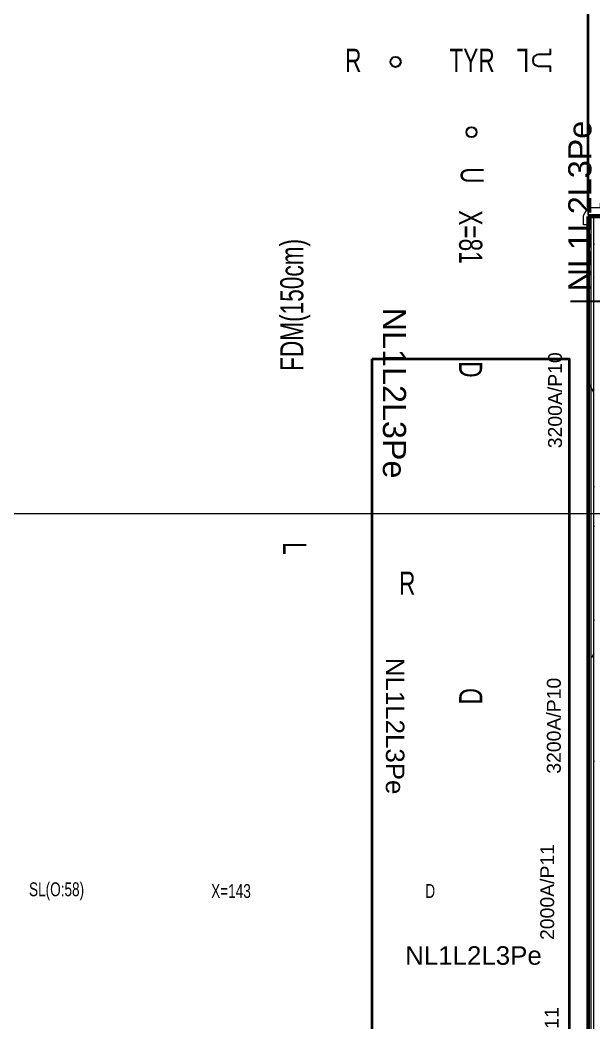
# Model space of a CAD drawing. Header units: millimetres. Extents: x -18178 to 96133, y -22425 to 61598.
# Drawn here: x 42836 to 45315, y 2730 to 7065 of the extents above; entities that cross this region are included whole.
import ezdxf
from ezdxf.enums import TextEntityAlignment as Align

# ---------------------------------------------------------------- set-up
doc = ezdxf.new("R2010")
doc.units = ezdxf.units.MM
doc.linetypes.add('Centre', pattern=[10, 6, -1.25, 1.5, -1.25])
doc.linetypes.add('Demolished_2_', pattern=[7.14375, 4.7625, -2.38125])
for name, color, linetype, lineweight, true_color in [('A-DOOR', 7, 'Continuous', 9, 0x7f7f7f), ('A-DOOR-FRAM', 7, 'Continuous', 9, 0x7f7f7f), ('A-FLOR', 7, 'Continuous', 9, 0x7f7f7f), ('A-WALL', 7, 'Continuous', 9, 0x7f7f7f), ('A-WALL-PATT', 7, 'Continuous', 18, 0x7f7f7f), ('I-WALL', 7, 'Continuous', 9, 0x7f7f7f)]:
    doc.layers.add(name, color=color, linetype=linetype, lineweight=lineweight, true_color=true_color)
doc.layers.add('E-ELEC-EQPM', color=7, linetype='Continuous', lineweight=35)
doc.layers.add('S-GRID', color=7, linetype='Continuous', lineweight=9)
for name, color, linetype in [('EAE-BB-A-IN-001-KXA 3200A', 30, 'Continuous'), ('EAE-BB-A-IN-003-KXA 2000A', 131, 'Continuous'), ('EAE-BB-A-OUT-001-KXA 3200A', 50, 'Continuous'), ('eae-bb-mım.', 7, 'Continuous'), ('EAE-LVP-PANEL', 40, 'Continuous')]:
    doc.layers.add(name, color=color, linetype=linetype)
doc.styles.get("Standard").update_dxf_attribs({"font": 'arial.ttf'})
doc.dimstyles.new('PROJETEXT50', dxfattribs={"dimscale": 0.5, "dimtxt": 100, "dimasz": 100, "dimexe": 25, "dimexo": 12.5, "dimgap": 25, "dimtad": 1, "dimdec": 4, "dimzin": 12, "dimdsep": 46, "dimtxsty": 'Standard', "dimcen": 0.09, "dimclrd": 3, "dimclre": 3, "dimclrt": 1, "dimazin": 3, "dimtfac": 1, "dimtdec": 4, "dimtofl": 0, "dimtmove": 1, "dimatfit": 2, "dimfxl": 1, "dimtolj": 1, "dimtzin": 0, "dimarcsym": 0})
pattern_1 = [(0, (0, 0), (812.8, 203.2), [67.056, -542.544, 67.056, -542.544, -3251.2]), (0, (0, 0), (812.8, 203.2), [-1219.2, 67.056, -1152.144, 67.056, -542.544, -1422.4]), (0, (0, 0), (812.8, 203.2), [-3048, 67.056, -339.344, 67.056, -948.944]), (120, (304.8, 101.6), (-582.37636, 602.30545), [67.056, -542.544, 67.056, -542.544, -3251.2]), (120, (304.8, 101.6), (-582.37636, 602.30545), [-1219.2, 67.056, -1152.144, 67.056, -542.544, -1422.4]), (120, (304.8, 101.6), (-582.37636, 602.30545), [-3048, 67.056, -339.344, 67.056, -948.944]), (240, (406.4, 508), (-230.42364, -805.50545), [67.056, -542.544, 67.056, -542.544, -3251.2]), (240, (406.4, 508), (-230.42364, -805.50545), [-1219.2, 67.056, -1152.144, 67.056, -542.544, -1422.4]), (240, (406.4, 508), (-230.42364, -805.50545), [-3048, 67.056, -339.344, 67.056, -948.944])]

# ---------------------------------------------------------------- blocks, each defined once
blk = doc.blocks.new('Double leaf fire resistant solid steel door - 2000W x 2700H mm EI30-V6-Busbar Distribution First Floor  Layout - Phase 1')
at = {"layer": 'A-DOOR', "color": 253, "true_color": 0xaaaaaa}
for p, q in [((-1035, 80), (-995, 80)), ((-1035, 60), (-1035, 80)), ((-965, 60), (-1000, 60)), ((-995, 80), (-969, 66)), ((1000, 60), (965, 60)), ((969, 66), (995, 80)), ((995, 80), (1035, 80)), ((1035, 80), (1035, 60)), ((-1035, -80), (-1035, -60)), ((-995, -80), (-1035, -80)), ((-1000, -60), (-965, -60)), ((-969, -66), (-995, -80)), ((-957, -1015.5), (-957, -60)), ((-957, -60), (-925, -60)), ((-925, -60), (-925, -1015.5)), ((925, -60), (957, -60)), ((925, -1015.5), (925, -60)), ((957, -60), (957, -1015.5)), ((965, -60), (1000, -60)), ((995, -80), (969, -66)), ((1035, -80), (995, -80)), ((1035, -60), (1035, -80)), ((-925, -1015.5), (-957, -1015.5)), ((957, -1015.5), (925, -1015.5))]:
    blk.add_line(p, q, dxfattribs=at)
at = {"layer": 'A-DOOR', "color": 253, "lineweight": 18, "true_color": 0xaaaaaa}
for p, q in [((-957, -1015.5), (-957, -60)), ((-957, -60), (-925, -60)), ((-925, -60), (-925, -1015.5)), ((925, -60), (925, -1015.5)), ((957, -60), (925, -60)), ((957, -1015.5), (957, -60)), ((-925, -1015.5), (-957.1, -1015.5)), ((925, -1015.5), (957, -1015.5))]:
    blk.add_line(p, q, dxfattribs=at)
at = {"layer": 'A-DOOR', "color": 253, "true_color": 0xaaaaaa}
for centre, radius, start, end in [((-973, 59), 8.06, 7.125, 60.2551), ((973, 59), 8.06, 119.7449, 172.875), ((-973, -59), 8.06, 299.7449, 352.875), ((-957.1, -60), 955.5, 270, 0), ((957, -60), 955.5, 180, 270), ((973, -59), 8.06, 187.125, 240.2551)]:
    blk.add_arc(centre, radius, start, end, dxfattribs=at)
at = {"layer": 'A-DOOR-FRAM', "color": 253, "lineweight": 18, "true_color": 0xaaaaaa}
for p, q in [((-992, -60), (-992, 60)), ((-992, 60), (-960, 60)), ((-960, 60), (-960, -60)), ((960, -60), (960, 60)), ((960, 60), (992, 60)), ((992, 60), (992, -60)), ((-960, 7), (-941, 7)), ((-960, -25), (-960, 7)), ((-941, 7), (-941, -25)), ((941, 7), (960, 7)), ((941, -25), (941, 7)), ((960, 7), (960, -25)), ((-941, -25), (-960, -25)), ((960, -25), (941, -25)), ((-960, -60), (-992, -60)), ((992, -60), (960, -60))]:
    blk.add_line(p, q, dxfattribs=at)
blk = doc.blocks.new('IL021-ARP-ZZ-XX-M3-J-A-0001_rvt-1-Busbar Distribution First Floor  Layout - Phase 1')
at = {"layer": 'A-WALL-PATT', "lineweight": 9, "true_color": 0xaaaaaa}
h = blk.add_hatch(dxfattribs=at)
h.set_pattern_fill('FP_2', color=253, style=0, pattern_type=2)
h.set_pattern_definition(pattern_1)
h.paths.add_polyline_path([(55272.5, 206), (55272.5, 6291), (55260, 6291), (55260, 206)], flags=0)
h.paths.add_polyline_path([(55272.5, 8291), (55272.5, 8358.5), (55260, 8358.5), (55260, 8291)], flags=0)
h.paths.add_polyline_path([(55260, 8453.5), (55272.5, 8453.5), (55272.5, 10980.7), (55260, 10980.7), (55260, 8463.4)], flags=0)
h = blk.add_hatch(dxfattribs=at)
h.set_pattern_fill('FP_2', color=253, style=0, pattern_type=2)
h.set_pattern_definition(pattern_1)
h.paths.add_polyline_path([(55285, 206), (55285, 6291), (55272.5, 6291), (55272.5, 206)], flags=0)
h.paths.add_polyline_path([(55285, 8291), (55285, 8371), (55272.5, 8371), (55272.5, 8291)], flags=0)
h.paths.add_polyline_path([(55285, 8441), (55285, 10980.7), (55272.5, 10980.7), (55272.5, 8441)], flags=0)
at = {"layer": 'A-FLOR', "color": 253, "lineweight": 35, "true_color": 0xaaaaaa}
blk.add_line((55260, 6331), (55260, 8251), dxfattribs=at)
at = {"layer": 'A-WALL', "color": 253, "lineweight": 18, "true_color": 0xaaaaaa}
for p, q in [((55272.5, 206), (55272.5, 6291)), ((55285, 206), (55285, 6291))]:
    blk.add_line(p, q, dxfattribs=at)
at = {"layer": 'I-WALL', "color": 253, "lineweight": 50, "true_color": 0xaaaaaa}
for p, q in [((55260, 6291), (55260, 206)), ((55380, 6291), (55260, 6291))]:
    blk.add_line(p, q, dxfattribs=at)
at = {"layer": 'S-GRID', "color": 253, "linetype": 'Centre', "lineweight": 18, "true_color": 0xaaaaaa}
blk.add_line((80162.7, 5006), (-5598.5, 5006), dxfattribs=at)
at = {"color": 253, "linetype": 'Demolished_2_', "lineweight": 9, "true_color": 0xaaaaaa, "rotation": 90}
blk.add_blockref('Double leaf fire resistant solid steel door - 2000W x 2700H mm EI30-V6-Busbar Distribution First Floor  Layout - Phase 1', (55320, 7291), dxfattribs=at)
blk = doc.blocks.new('*D199')
at = {"layer": 'Defpoints', "color": 0, "transparency": 16777216}
for p in [(45207.6, 5850.2), (45207.6, 800.2), (45542.4, 800.2)]:
    blk.add_point(p, dxfattribs=at)
at = {"layer": 'EAE-LVP-PANEL', "color": 3, "lineweight": -2, "transparency": 16777216}
for p, q in [((45213.8, 5850.2), (45554.9, 5850.2)), ((45542.4, 5800.2), (45542.4, 850.2)), ((45213.8, 800.2), (45554.9, 800.2))]:
    blk.add_line(p, q, dxfattribs=at)
at = {"layer": 'EAE-LVP-PANEL', "color": 3, "transparency": 16777216}
for points in [[(45534.1, 5800.2), (45550.8, 5800.2), (45542.4, 5850.2)], [(45534.1, 850.2), (45550.8, 850.2), (45542.4, 800.2)]]:
    blk.add_solid(points, dxfattribs=at)
at = {"layer": 'EAE-LVP-PANEL', "color": 1, "transparency": 16777216, "insert": (45504.4, 3325.2), "char_height": 50, "attachment_point": 5, "rotation": 90}
blk.add_mtext('\\A1;5050', dxfattribs=at)

msp = doc.modelspace()

# ---------------------------------------------------------------- linework, layer by layer
at = {"layer": 'E-ELEC-EQPM'}
msp.add_lwpolyline([(44357.5646, 5600.17605), (45207.5646, 5600.17605), (45207.5646, 800.17605), (44357.5646, 800.17605)], close=True, dxfattribs=at)
at = {"layer": 'EAE-BB-A-OUT-001-KXA 3200A', "elevation": 3155}
msp.add_lwpolyline([(45126.0646, 6940.92605), (45126.0646, 6915.92605), (45076.0646, 6915.92605, 1), (45076.0646, 6865.92605), (45126.0646, 6865.92605), (45126.0646, 6840.92605)], format="xyb", dxfattribs=at)
at = {"layer": 'EAE-BB-A-OUT-001-KXA 3200A'}
for centre in [(44458.23139, 6884.00058, 3155), (44786.0646, 6579.98931, 3155)]:
    msp.add_circle(centre, 22.0617, dxfattribs=at)

# ---------------------------------------------------------------- block references
at = {"layer": 'eae-bb-mım.', "lineweight": 5}
msp.add_blockref('IL021-ARP-ZZ-XX-M3-J-A-0001_rvt-1-Busbar Distribution First Floor  Layout - Phase 1', (-9969.99989, -75.97871), dxfattribs=at)

# ---------------------------------------------------------------- texts
at = {"layer": 'EAE-BB-A-IN-001-KXA 3200A', "color": 7, "width": 0.7}
for s, rotation, p in [('L', 180, (45007.57878, 6890.92605, 3415.5)), ('X=81', 270, (44782.5646, 6126.9618, 3415.5)), ('D', 270, (44782.5646, 5554.59964, 3415.5))]:
    msp.add_text(s, height=100, rotation=rotation, dxfattribs=at).set_placement(p, align=Align.MIDDLE)
at = {"layer": 'EAE-BB-A-IN-001-KXA 3200A', "color": 7, "extrusion": (2.22045e-16, -1, 2.83277e-16), "width": 0.7}
msp.add_text('X=66', height=100, rotation=90, dxfattribs=at).set_placement((44782.5646, 2732.33264, -5375.17605), align=Align.MIDDLE)
at = {"layer": 'EAE-BB-A-IN-003-KXA 2000A', "color": 7, "width": 0.7}
for s, p in [('SL(O:58)', (42993.42286, 3300.17605, 3105)), ('X=143', (43746.9928, 3300.17605, 3105)), ('D', (44607.78043, 3300.17605, 3105))]:
    msp.add_text(s, height=60, dxfattribs=at).set_placement(p, align=Align.MIDDLE)
at = {"layer": 'EAE-BB-A-IN-003-KXA 2000A', "extrusion": (-4.66974e-16, -1, 6.12323e-17)}
for s, p in [('X=35', (44782.5646, 2619.92596, -3173.92605)), ('P11', (44782.5646, 2332.8561, -3173.92605))]:
    msp.add_text(s, height=60, rotation=90, dxfattribs=at).set_placement(p, align=Align.MIDDLE)
at = {"layer": 'EAE-BB-A-OUT-001-KXA 3200A', "color": 7, "width": 0.7}
for s, p in [('R', (44275.1546, 6890.92605, 3155)), ('TYR', (44788.41856, 6890.92605, 3155)), ('R', (44508.46285, 4630.42605, 3155))]:
    msp.add_text(s, height=100, dxfattribs=at).set_placement(p, align=Align.MIDDLE)
for s, rotation, p in [('U', 270, (44788.41856, 6393.33697, 3155)), ('L', 270, (44022.0646, 4781.39877, 3155)), ('D', 90, (44782.5646, 4141.97658, 3155))]:
    msp.add_text(s, height=100, rotation=rotation, dxfattribs=at).set_placement(p, align=Align.MIDDLE)
at = {"layer": 'EAE-BB-A-OUT-001-KXA 3200A', "color": 1, "extrusion": (1, 2.22045e-16, -1.83697e-16), "width": 0.7}
for s, p in [('N123Pe', (6357.34159, 3080, 44228.8146)), ('Pe321N', (5058.34107, 3080, 44228.8146))]:
    msp.add_text(s, height=50, rotation=270, dxfattribs=at).set_placement(p, align=Align.MIDDLE)
at = {"layer": 'EAE-BB-A-OUT-001-KXA 3200A', "color": 7, "extrusion": (-2.22045e-16, -1, 6.12323e-17)}
msp.add_text('P10', height=60, dxfattribs=at).set_placement((44782.5646, 2754.86571, -6185.67605), align=Align.MIDDLE)
at = {"layer": 'EAE-BB-A-OUT-001-KXA 3200A', "color": 143, "true_color": 0x7aafdf, "width": 0.7}
msp.add_text('FDM(150cm)', height=100, rotation=90, dxfattribs=at).set_placement((44022.0646, 5833.57154, 3155), align=Align.MIDDLE)
at = {"layer": 'EAE-BB-A-OUT-001-KXA 3200A', "color": 7, "extrusion": (-1, 4.05742e-16, 6.12323e-17), "width": 0.7}
msp.add_text('P10', height=100, rotation=90, dxfattribs=at).set_placement((-4000.17605, 2715.40867, -44575.8146), align=Align.MIDDLE)
at = {"layer": 'EAE-LVP-PANEL', "color": 30, "true_color": 0xf8991e}
for rotation, p in [(90, (45254.02976, 6260.67605, 2605.6)), (270, (44453.26743, 5452.44604, 2203.1))]:
    msp.add_text('NL1L2L3Pe', height=100, rotation=rotation, dxfattribs=at).set_placement(p, align=Align.MIDDLE)
at = {"layer": 'EAE-LVP-PANEL', "color": 7}
for s, p in [('3200A/P10', (45145.69515, 5421.45426, 2203.1)), ('3200A/P10', (45140.49731, 4014.49616, 2203.1)), ('2000A/P11', (45111.9, 3295.87291, 2203.1)), ('2000A/P11', (45131.42728, 2590.51785, 2203.1))]:
    msp.add_text(s, height=60, rotation=90, dxfattribs=at).set_placement(p, align=Align.MIDDLE)
at = {"layer": 'EAE-LVP-PANEL', "color": 11, "true_color": 0xf27172}
msp.add_text('NL1L2L3Pe', height=80, rotation=270, dxfattribs=at).set_placement((44456.19857, 4012.94243, 2203.1), align=Align.MIDDLE)
msp.add_text('NL1L2L3Pe', height=80, dxfattribs=at).set_placement((44794.60098, 3021.41849, 2203.1), align=Align.MIDDLE)

# ---------------------------------------------------------------- dimensions: what is measured, and where the dimension line sits
at = {"layer": 'EAE-LVP-PANEL'}
dim = msp.add_linear_dim(base=(45542.4369, 800.17605), p1=(45207.5646, 5850.17605), p2=(45207.5646, 800.17605), angle=90, dimstyle='PROJETEXT50', dxfattribs=at)
dim.commit()
dim.dimension.update_dxf_attribs({"geometry": '*D199', "text_midpoint": (45504.40825, 3325.17605)})

doc.saveas('drawing.dxf')
